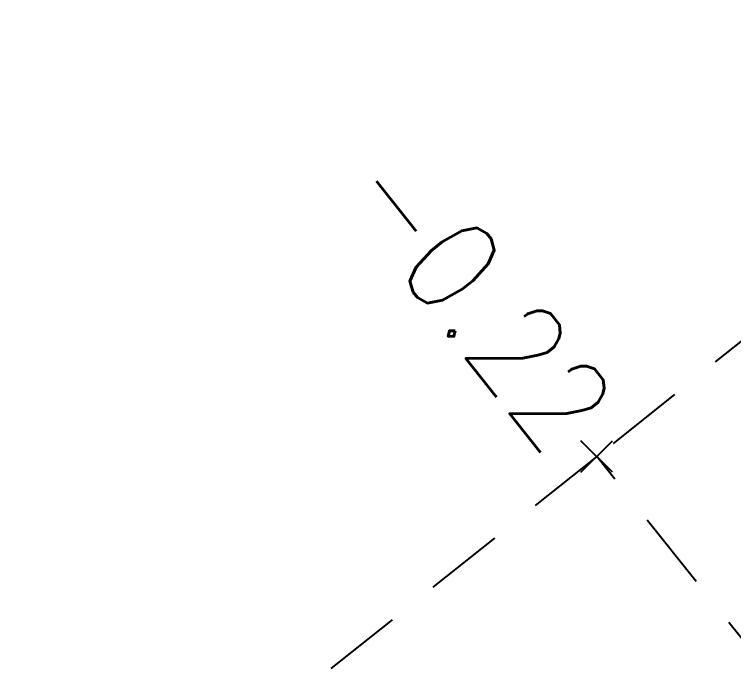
# Model space of a CAD drawing. Extents: x 3463485 to 3463732, y 5485922 to 5486179.
# Drawn here: x 3463613.354 to 3463616.79, y 5486056.537 to 5486059.643 of the extents above; entities that cross this region are included whole.
import ezdxf

# ---------------------------------------------------------------- set-up
doc = ezdxf.new("R2010")
doc.units = 0
doc.linetypes.add('AUSGEZOGEN', pattern=[0])
doc.linetypes.add('GESTRICHELT1', pattern=[0.625, 0.375, -0.25])
doc.layers.add('AUFNAHME_270513', color=2, linetype='AUSGEZOGEN')
doc.styles.get("Standard").update_dxf_attribs({"font": 'ROMANS'})

msp = doc.modelspace()

# ---------------------------------------------------------------- linework, layer by layer
at = {"layer": 'AUFNAHME_270513', "color": 1, "linetype": 'GESTRICHELT1'}
for p, q in [((3463623.83205, 5486063.67868, -0.217), (3463616.13627, 5486057.53068, -0.221)), ((3463616.13627, 5486057.53068, -0.221), (3463608.26694, 5486051.2587)), ((3463618.94911, 5486054.00146), (3463616.13627, 5486057.53068, -0.221))]:
    msp.add_line(p, q, dxfattribs=at)
at = {"layer": 'AUFNAHME_270513', "color": 1}
for p, q in [((3463616.06127, 5486057.45568), (3463616.21127, 5486057.60568)), ((3463616.21127, 5486057.45568), (3463616.06127, 5486057.60568))]:
    msp.add_line(p, q, dxfattribs=at)
at = {"layer": 'AUFNAHME_270513'}
msp.add_point((3463616.13627, 5486057.53068, -0.221), dxfattribs=at)

# ---------------------------------------------------------------- texts
at = {"layer": 'AUFNAHME_270513', "color": 4, "width": 0.875}
msp.add_text('-0.22', height=0.45, rotation=308.5, dxfattribs=at).set_placement((3463614.89139, 5486058.7785))

doc.saveas('drawing.dxf')
